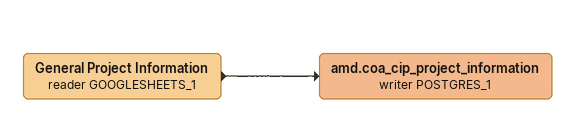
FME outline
General Project Information (reader GOOGLESHEETS_1)
    -> amd.coa_cip_project_information (writer POSTGRES_1)
amd.coa_cip_project_information (writer POSTGRES_1)
